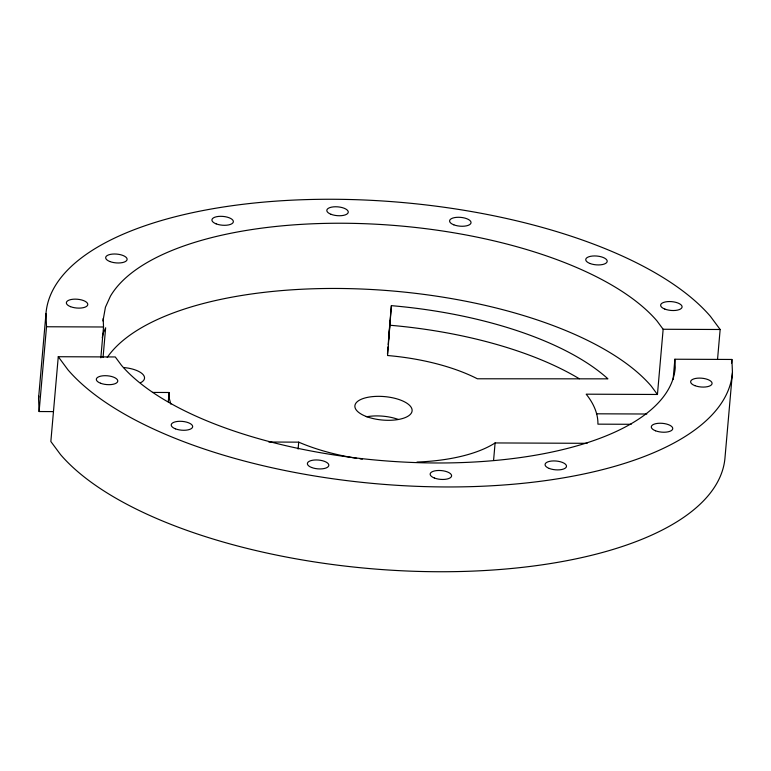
<?xml version="1.0" encoding="UTF-8"?>
<svg xmlns="http://www.w3.org/2000/svg" width="771" height="771" viewBox="0 0 771 771"><rect width="100%" height="100%" fill="white"/><g stroke="black" fill="none" stroke-linecap="round" stroke-linejoin="round"><path stroke-width="1.16" d="M387.466 353.966L388.006 346.921M388.189 344.579L388.806 336.493M388.979 334.238L389.586 326.345M391.389 305.653L387.553 355.518A129.191 52.958 5 0 1 477.384 378.783L607.943 378.84A251.201 102.977 5 0 0 391.389 305.653L389.779 324.061M53.488 411.598L39.109 411.541L38.55 398.482L45.971 313.701A344.502 141.218 5 0 1 332.85 199.265A344.502 141.218 5 0 1 710.457 316.399L720.153 329.496L717.541 359.344M39.109 411.541L46.52 326.759L45.971 313.701M674.885 359.228L675.242 367.622A287.082 117.684 5 0 1 436.174 462.976A287.082 117.684 5 0 1 121.5 365.367L115.274 356.954L58.268 356.722L50.847 441.504L60.543 454.601A344.502 141.218 5 0 0 438.15 571.735A344.502 141.218 5 0 0 725.029 457.299L732.45 372.518L731.891 359.459L674.885 359.228L673.122 379.39M102.967 320.977L105.434 307.215L110.426 296.18A287.082 117.684 5 0 1 370.138 223.927A287.082 117.684 5 0 1 656.921 320.852L663.147 329.265L657.441 394.473L586.182 394.183C593.005 402.626 598.18 413.092 597.92 424.156L631.179 424.291M100.837 357.821L103.536 326.991L103.169 318.596M103.054 357.426L105.646 327.781L103.15 333.303L102.244 337.852M168.28 401.701L169.09 392.497L152.456 392.429M298.107 449.05L298.714 442.149L268.848 442.024M388.545 339.886L390.261 320.322M493.594 460.21L495.107 442.94L587.097 443.315M731.583 363.045L731.891 359.459M46.52 326.759L103.536 326.991M663.147 329.265L720.153 329.496M596.455 413.805L646.802 414.008M657.441 394.473L651.216 386.059A287.082 117.684 5 0 0 369.531 289.395A287.082 117.684 5 0 0 107.208 357.484M58.268 356.722L67.954 369.82A344.502 141.218 5 0 0 445.571 486.954A344.502 141.218 5 0 0 732.45 372.518M170.873 404.158L169.35 398.655L169.09 392.497M38.55 398.482A344.502 141.218 5 0 1 38.772 396.178M123.717 367.545A21.53 8.828 5 0 1 142.298 373.8A21.53 8.828 5 0 1 140.553 382.753M389.673 325.217A251.201 102.977 5 0 1 579.32 378.763M495.107 442.94A129.191 52.958 5 0 1 416.986 462.06M362.303 459.188A129.191 52.958 5 0 1 360.038 458.861M356.655 458.331A129.191 52.958 5 0 1 298.714 442.149M366.649 416.774A28.71 11.767 5 0 1 398.434 419.491M366.109 416.436A28.71 11.767 5 0 0 411.878 411.916A28.71 11.767 5 0 0 372.518 396.622A28.71 11.767 5 0 0 366.109 416.436M549.251 468.45A10.765 4.414 5 0 0 566.415 466.754A10.765 4.414 5 0 0 551.65 461.029A10.765 4.414 5 0 0 549.251 468.45M655.504 430.777A10.765 4.414 5 0 0 672.669 429.081A10.765 4.414 5 0 0 657.904 423.346A10.765 4.414 5 0 0 655.504 430.777M694.835 385.635A10.765 4.414 5 0 0 711.999 383.939A10.765 4.414 5 0 0 697.244 378.204A10.765 4.414 5 0 0 694.835 385.635M664.843 309.084A10.765 4.414 5 0 0 682.007 307.388A10.765 4.414 5 0 0 667.243 301.654A10.765 4.414 5 0 0 664.843 309.084M589.95 263.48A10.765 4.414 5 0 0 607.114 261.783A10.765 4.414 5 0 0 592.35 256.049A10.765 4.414 5 0 0 589.95 263.48M453.791 224.814A10.765 4.414 5 0 0 470.956 223.118A10.765 4.414 5 0 0 456.191 217.383A10.765 4.414 5 0 0 453.791 224.814M331.019 214.299A10.765 4.414 5 0 0 348.184 212.603A10.765 4.414 5 0 0 333.429 206.869A10.765 4.414 5 0 0 331.019 214.299M216.121 223.85A10.765 4.414 5 0 0 233.285 222.154A10.765 4.414 5 0 0 218.53 216.42A10.765 4.414 5 0 0 216.121 223.85M109.867 261.533A10.765 4.414 5 0 0 127.032 259.837A10.765 4.414 5 0 0 112.277 254.102A10.765 4.414 5 0 0 109.867 261.533M434.352 478.01A10.765 4.414 5 0 0 451.517 476.314A10.765 4.414 5 0 0 436.752 470.58A10.765 4.414 5 0 0 434.352 478.01M311.58 467.486A10.765 4.414 5 0 0 328.745 465.79A10.765 4.414 5 0 0 313.99 460.056A10.765 4.414 5 0 0 311.58 467.486M175.422 428.83A10.765 4.414 5 0 0 192.586 427.134A10.765 4.414 5 0 0 177.822 421.4A10.765 4.414 5 0 0 175.422 428.83M100.529 383.226A10.765 4.414 5 0 0 117.693 381.529A10.765 4.414 5 0 0 102.928 375.795A10.765 4.414 5 0 0 100.529 383.226M70.537 306.665A10.765 4.414 5 0 0 87.701 304.979A10.765 4.414 5 0 0 72.937 299.244A10.765 4.414 5 0 0 70.537 306.665"/></g></svg>
